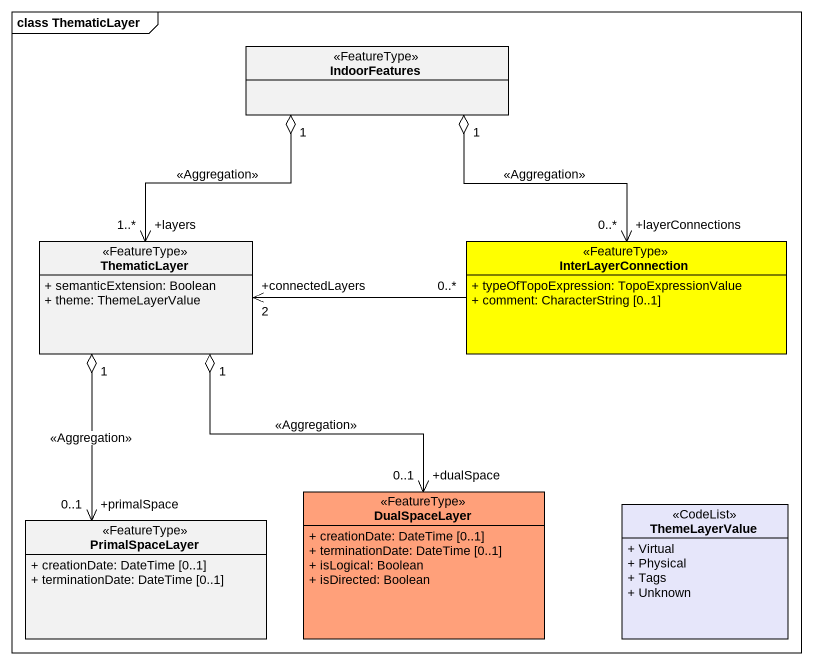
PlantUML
@startuml
mainframe class ThematicLayer
hide circle
hide empty members
skinparam classAttributeIconSize 0
class IndoorFeatures <<FeatureType>>
class ThematicLayer <<FeatureType>> {
  + semanticExtension: Boolean
  + theme: ThemeLayerValue
}
class InterLayerConnection <<FeatureType>> #FFFF00 {
  + typeOfTopoExpression: TopoExpressionValue
  + comment: CharacterString [0..1]
}
class DualSpaceLayer <<FeatureType>> #FFA07A {
  + creationDate: DateTime [0..1]
  + terminationDate: DateTime [0..1]
  + isLogical: Boolean
  + isDirected: Boolean
}
class ThemeLayerValue <<CodeList>> #E6E6FA {
  + Virtual
  + Physical
  + Tags
  + Unknown
}
class PrimalSpaceLayer <<FeatureType>> {
  + creationDate: DateTime [0..1]
  + terminationDate: DateTime [0..1]
}
IndoorFeatures "1" o--> "+layers\n1..*" ThematicLayer : <<Aggregation>>
IndoorFeatures "1" o--> "+layerConnections\n0..*" InterLayerConnection : <<Aggregation>>
ThematicLayer "1" o--> "+dualSpace\n0..1" DualSpaceLayer : <<Aggregation>>
ThematicLayer "1" o--> "+primalSpace\n0..1" PrimalSpaceLayer : <<Aggregation>>
InterLayerConnection "0..*" -left-> "+connectedLayers\n2" ThematicLayer
@enduml
